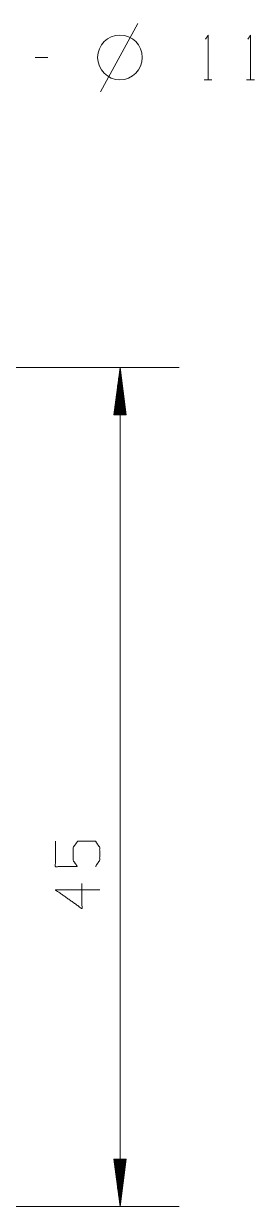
# Model space of a CAD drawing. Header units: millimetres. Extents: x 0 to 420, y 0 to 297.
# Drawn here: x 228.3 to 240.7, y 61.3 to 124.8 of the extents above; entities that cross this region are included whole.
import ezdxf

# ---------------------------------------------------------------- set-up
doc = ezdxf.new("R2010")
doc.units = ezdxf.units.MM
doc.layers.add('1', color=7, linetype='Continuous', true_color=0xffffff)

msp = doc.modelspace()

# ---------------------------------------------------------------- linework, layer by layer
at = {"layer": '1', "color": 95, "linetype": 'Continuous', "lineweight": 18}
for p, q in [((232.399, 121.111), (234.399, 124.761)), ((229.556, 122.949), (228.885, 122.949)), ((237.952, 121.749), (238.377, 121.749)), ((240.229, 121.749), (240.653, 121.749))]:
    msp.add_line(p, q, dxfattribs=at)
at = {"layer": '1', "color": 13, "linetype": 'Continuous', "lineweight": 18}
for p, q in [((209.841, 106.318), (236.614, 106.318)), ((233.439, 106.318), (233.105, 103.778)), ((233.414, 103.778), (233.414, 106.126)), ((233.774, 103.778), (233.439, 106.318)), ((233.439, 106.318), (233.439, 61.318)), ((233.465, 103.778), (233.465, 106.126)), ((233.312, 103.778), (233.312, 105.354)), ((233.363, 103.778), (233.363, 105.74)), ((233.515, 103.778), (233.515, 105.74)), ((233.566, 103.778), (233.566, 105.354)), ((233.261, 103.778), (233.261, 104.968)), ((233.617, 103.778), (233.617, 104.968)), ((233.16, 103.778), (233.16, 104.196)), ((233.211, 103.778), (233.211, 104.582)), ((233.668, 103.778), (233.668, 104.582)), ((233.719, 103.778), (233.719, 104.196)), ((233.105, 103.778), (233.774, 103.778)), ((233.109, 103.778), (233.109, 103.81)), ((233.109, 103.778), (233.109, 103.81)), ((233.769, 103.778), (233.769, 103.81)), ((233.769, 103.778), (233.769, 103.81)), ((233.105, 63.858), (233.439, 61.318)), ((233.774, 63.858), (233.105, 63.858)), ((233.109, 63.858), (233.109, 63.827)), ((233.109, 63.858), (233.109, 63.827)), ((233.16, 63.858), (233.16, 63.441)), ((233.211, 63.858), (233.211, 63.055)), ((233.261, 63.858), (233.261, 62.669)), ((233.312, 63.858), (233.312, 62.283)), ((233.363, 63.858), (233.363, 61.897)), ((233.414, 63.858), (233.414, 61.511)), ((233.439, 61.318), (233.774, 63.858)), ((233.465, 63.858), (233.465, 61.511)), ((233.515, 63.858), (233.515, 61.897)), ((233.566, 63.858), (233.566, 62.283)), ((233.617, 63.858), (233.617, 62.669)), ((233.668, 63.858), (233.668, 63.055)), ((233.719, 63.858), (233.719, 63.441)), ((233.769, 63.858), (233.769, 63.827)), ((233.769, 63.858), (233.769, 63.827)), ((204.841, 61.318), (236.614, 61.318))]:
    msp.add_line(p, q, dxfattribs=at)
at = {"layer": '1', "color": 95, "linetype": 'Continuous', "lineweight": 18}
msp.add_circle((233.436, 122.949), 1.2, dxfattribs=at)
for points, knots in [([(238.023, 123.924), (238.164, 124.124), (238.164, 121.749)], [0, 0, 0.093486, 1, 1]), ([(240.3, 123.924), (240.441, 124.124), (240.441, 121.749)], [0, 0, 0.093486, 1, 1]), ([(232.122, 79.546), (232.347, 79.882), (232.347, 80.571), (232.122, 80.907), (231.172, 80.907), (230.922, 80.571), (230.922, 79.882), (231.147, 79.546), (229.972, 79.546), (229.972, 80.907)], [0, 0, 0.062228, 0.168344, 0.230572, 0.376816, 0.441265, 0.54738, 0.609608, 0.79049, 1, 1]), ([(231.397, 78.631), (231.397, 77.287), (229.972, 78.295), (232.347, 78.295)], [0, 0, 0.24587, 0.565295, 1, 1])]:
    msp.add_open_spline(points, degree=1, knots=knots, dxfattribs=at)

doc.saveas('drawing.dxf')
